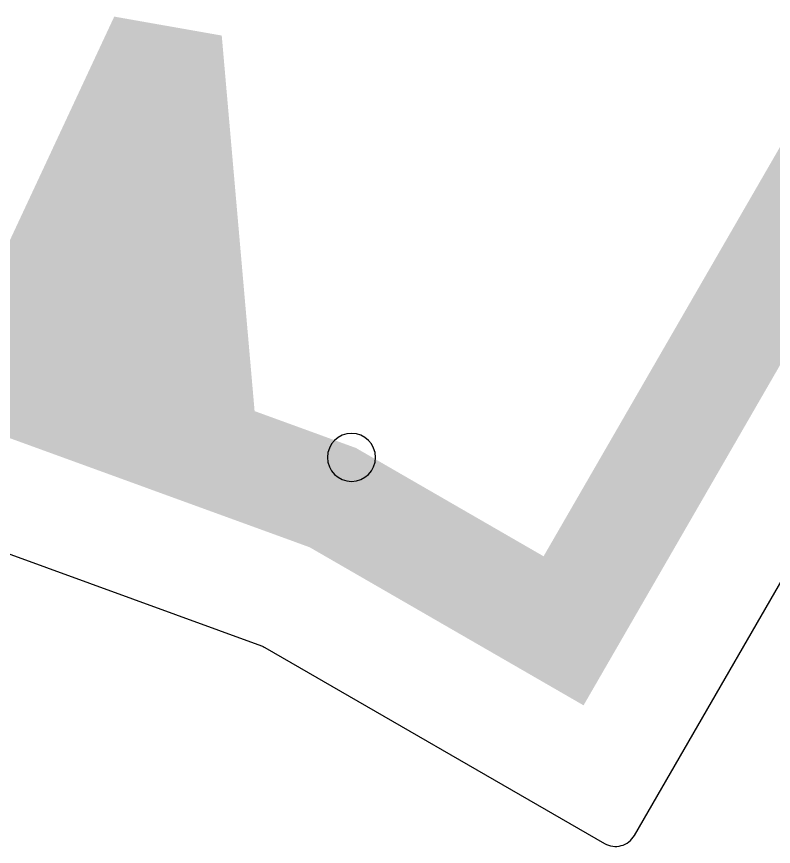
# Model space of a CAD drawing. Extents: x -428 to -172, y -41 to 60.
# Drawn here: x -358.02 to -323.36, y -40.55 to -2.53 of the extents above; entities that cross this region are included whole.
import ezdxf

# ---------------------------------------------------------------- set-up
doc = ezdxf.new("R2010")
doc.units = 0
for name, color, linetype in [('ACRYLIC_BOTTOM$GRAVING', 7, 'CONTINUOUS'), ('ACRYLIC_BOTTOM$INNERLINE', 1, 'CONTINUOUS'), ('ACRYLIC_BOTTOM$OUTLINE', 5, 'CONTINUOUS')]:
    doc.layers.add(name, color=color, linetype=linetype)

# ---------------------------------------------------------------- blocks, each defined once
blk = doc.blocks.new('*U4')
at = {"layer": 'ACRYLIC_BOTTOM$GRAVING', "linetype": 'CONTINUOUS'}
for points in [[(-353.552, -23.584), (-359.826, -15.98), (-353.552, -2.527)], [(-353.552, -23.584), (-353.552, -2.527), (-348.628, -25.376)], [(-348.628, -25.376), (-353.552, -2.527), (-348.628, -3.395)], [(-348.628, -25.376), (-348.628, -3.395), (-347.123, -25.924)], [(-347.123, -25.924), (-348.628, -3.395), (-347.123, -20.603)], [(-322.666, -17.818), (-332.057, -24.085), (-322.666, -7.818)], [(-359.826, -21.301), (-359.826, -15.98), (-353.552, -23.584)], [(-332.057, -34.085), (-332.057, -24.085), (-322.666, -17.818)], [(-347.123, -25.924), (-347.123, -20.603), (-344.604, -26.841)], [(-344.604, -26.841), (-347.123, -20.603), (-344.604, -21.52)], [(-344.604, -26.841), (-344.604, -21.52), (-342.483, -28.066)], [(-342.483, -28.066), (-344.604, -21.52), (-342.483, -22.292)], [(-342.483, -28.066), (-342.483, -22.292), (-333.888, -33.028)], [(-333.888, -33.028), (-342.483, -22.292), (-333.888, -27.255)], [(-332.057, -34.085), (-333.888, -27.255), (-332.057, -24.085)], [(-333.888, -33.028), (-333.888, -27.255), (-332.057, -34.085)]]:
    blk.add_solid(points, dxfattribs=at)

msp = doc.modelspace()

# ---------------------------------------------------------------- linework, layer by layer
at = {"layer": 'ACRYLIC_BOTTOM$INNERLINE', "extrusion": (0, 0, -1)}
msp.add_circle((342.684, -22.724), 1.1, dxfattribs=at)
at = {"layer": 'ACRYLIC_BOTTOM$OUTLINE'}
msp.add_lwpolyline([(-364.544, -24.904), (-346.807, -31.36, -0.043661), (-346.649, -31.434), (-331.093, -40.415, 0.414214), (-329.727, -40.049), (-320.4, -23.893, -0.459354), (-318.908, -23.612, 0.351052), (-281.092, -23.612, -0.459354)], format="xyb", dxfattribs=at)

# ---------------------------------------------------------------- block references
at = {"layer": 'ACRYLIC_BOTTOM$GRAVING'}
msp.add_blockref('*U4', (0, 0), dxfattribs=at)

doc.saveas('drawing.dxf')
